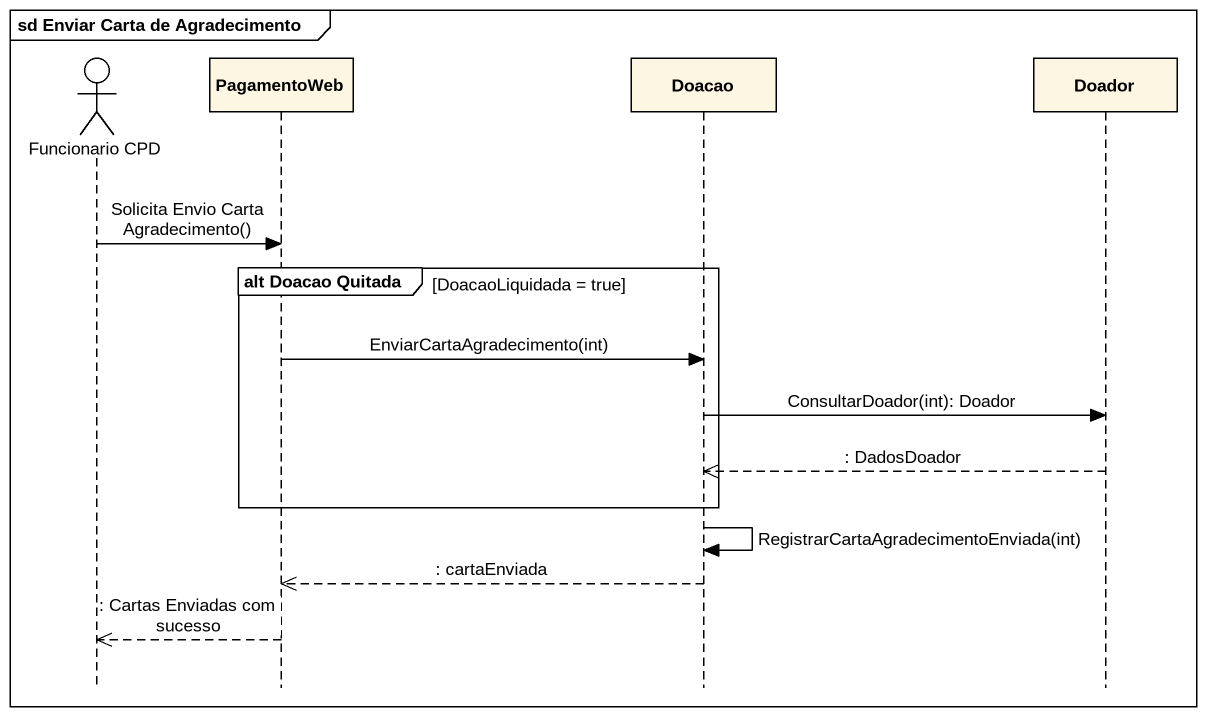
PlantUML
@startuml
mainframe sd Enviar Carta de Agradecimento
hide footbox
actor "Funcionario CPD" as Funcionario_CPD
participant PagamentoWeb
participant Doacao
participant Doador

Funcionario_CPD -> PagamentoWeb : Solicita Envio Carta Agradecimento()
group alt Doacao Quitada [DoacaoLiquidada = true]
  PagamentoWeb -> Doacao : EnviarCartaAgradecimento(int)
  Doacao -> Doador : ConsultarDoador(int): Doador
  Doador -->> Doacao : : DadosDoador
end
Doacao -> Doacao : RegistrarCartaAgradecimentoEnviada(int)
Doacao -->> PagamentoWeb : : cartaEnviada
PagamentoWeb -->> Funcionario_CPD : : Cartas Enviadas com sucesso
@enduml
